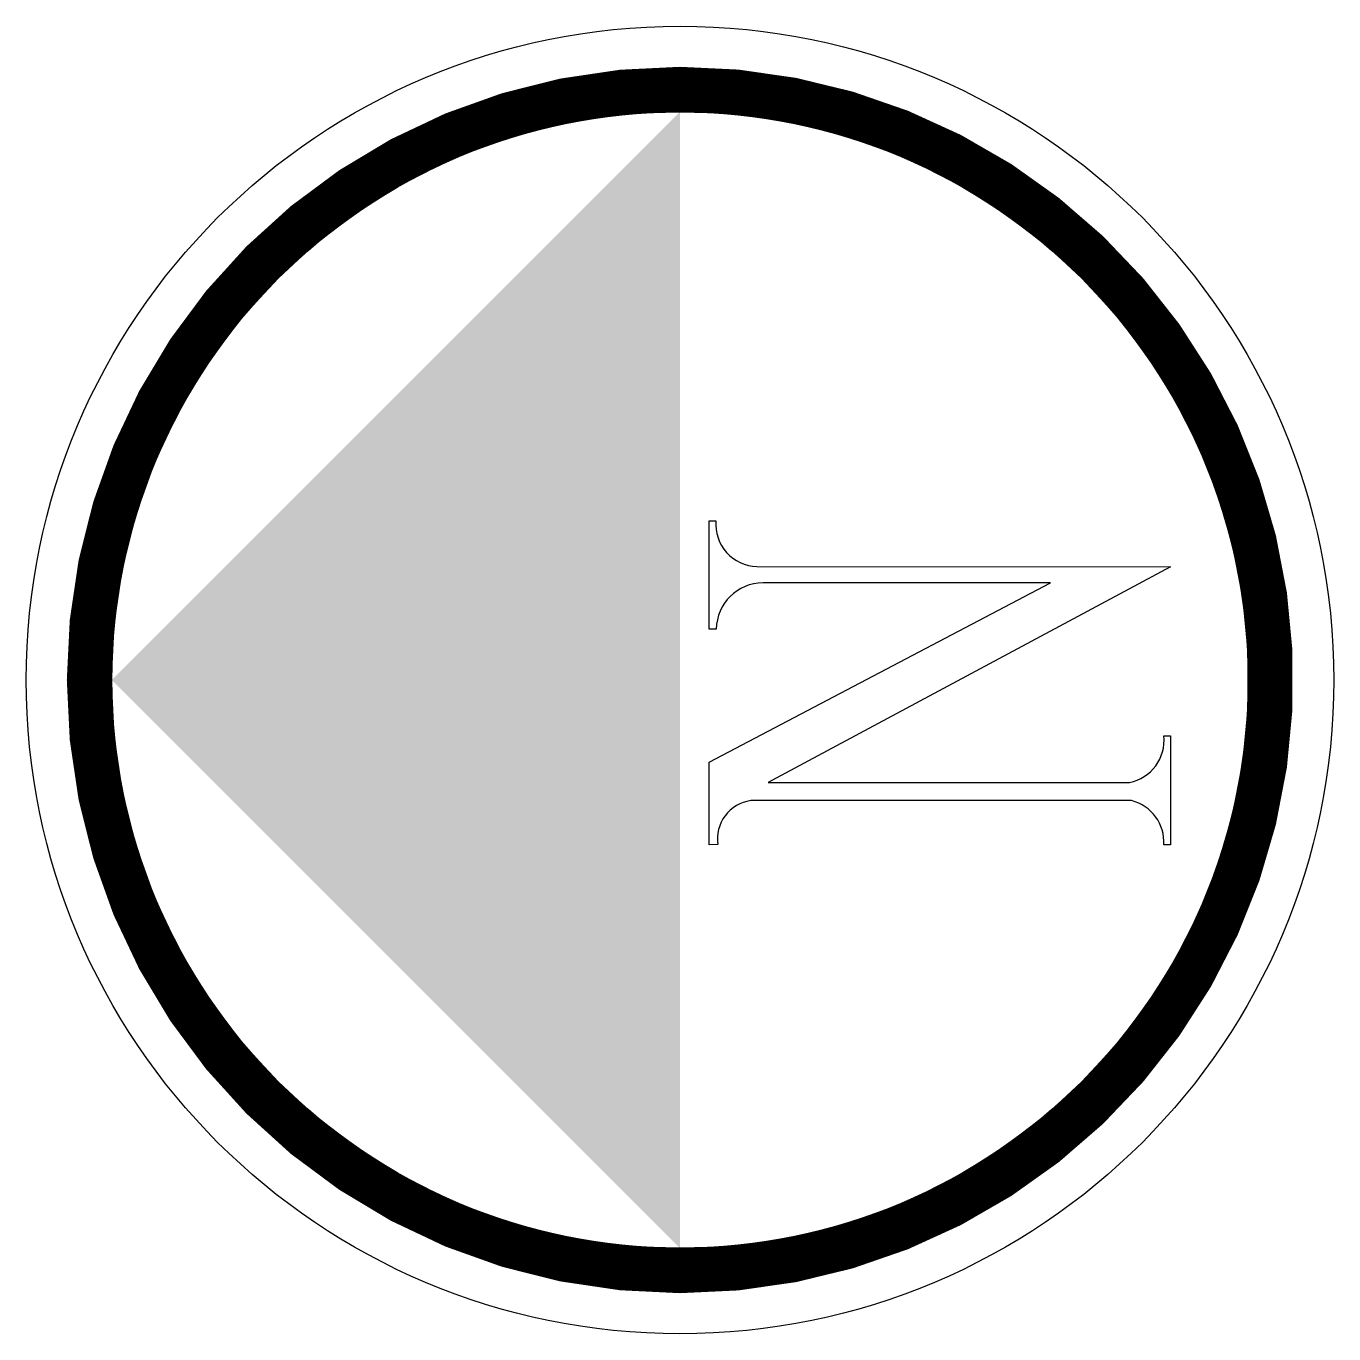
# Model space of a CAD drawing. Header units: metres. Extents: x -9.8 to 9.8, y -9.8 to 9.8.
import ezdxf

# ---------------------------------------------------------------- set-up
doc = ezdxf.new("R2010")
doc.units = ezdxf.units.M

msp = doc.modelspace()

# ---------------------------------------------------------------- linework, layer by layer
for points, format in [([(0, -8.862, 0.676, 0.676, 1), (0, 8.862, 0.676, 0.676, 1)], "xyseb"), ([(7.358, -2.472), (7.259, -2.472, 0.359517), (6.776, -1.81), (1.062, -1.81, 0.41745), (0.567, -2.47), (0.436, -2.472), (0.436, -1.234), (5.558, 1.457), (1.246, 1.457, 0.41042), (0.545, 0.765), (0.439, 0.765), (0.439, 2.389), (0.54, 2.389, 0.430408), (1.154, 1.702), (7.358, 1.696), (1.442, -1.475), (1.324, -1.538), (6.742, -1.538, 0.390193), (7.259, -0.838), (7.358, -0.838)], "xyb")]:
    msp.add_lwpolyline(points, format=format, close=True)
for radius in [9.81, 8.524]:
    msp.add_circle((0, 0), radius)
msp.add_solid([(0, -8.524), (-8.524, 0), (0, 8.524), (-8.524, 0)])

doc.saveas('drawing.dxf')
